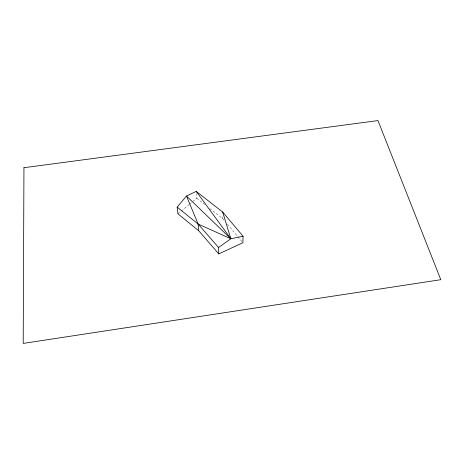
<?xml version="1.0" encoding="UTF-8"?>
<svg xmlns="http://www.w3.org/2000/svg" width="464" height="464" viewBox="0 0 464 464"><rect width="100%" height="100%" fill="white"/><g stroke="black" fill="none" stroke-linecap="round" stroke-linejoin="round"><path stroke-width="0.35" stroke-dasharray="2.32 1.74" d="M177.961 213.863L180.728 211.567M181.279 211.103L189.016 204.676M189.567 204.212L196.748 198.244L196.388 193.447M196.748 198.244L204.682 204.485M209.786 208.498L222.824 218.753L224.646 220.934M227.383 224.199L241.993 241.64M222.778 216.74L222.824 218.753"/><path stroke-width="0.7" d="M243.049 236.211L242.904 242.73L218.776 253.901L198.633 230.66L177.961 213.863L177.173 207.13L186.476 196.017L196.237 191.394L222.674 212.048L243.049 236.211L230.852 238.774L218.561 247.48L218.776 253.901M177.173 207.13L198.128 224.048L230.852 238.774L222.674 212.048M196.237 191.394L230.852 238.774L186.476 196.017L198.128 224.048L218.561 247.48M198.128 224.048L198.633 230.66M23.948 167.713L23.2 343.424L440.8 279.693L377.963 120.576L23.948 167.713"/></g></svg>
